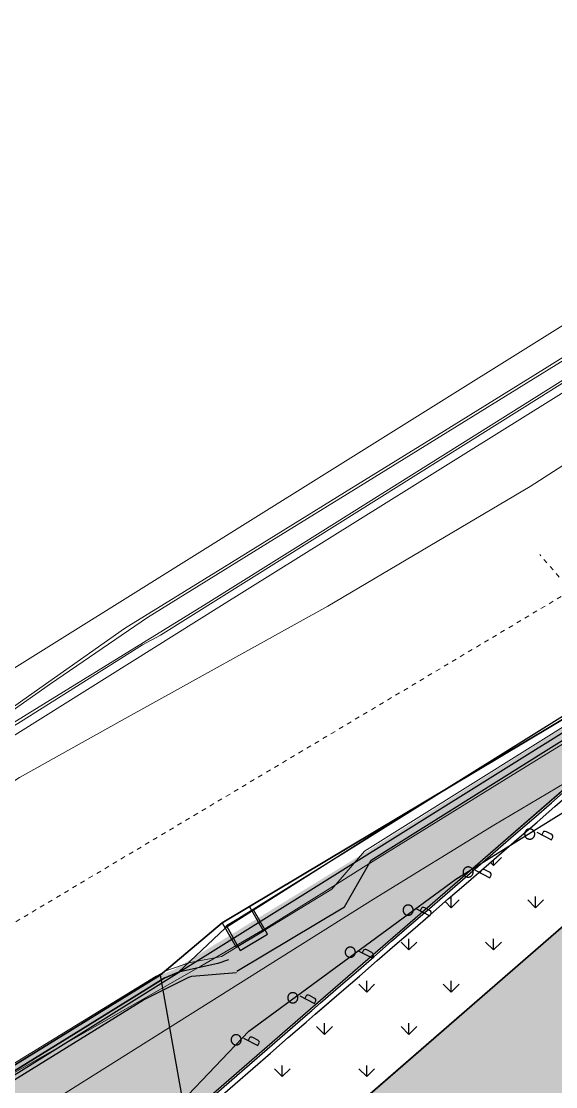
# Model space of a CAD drawing. Header units: metres. Extents: x 507649 to 508899, y 6966965 to 6967377.
# Drawn here: x 507733.64 to 507745.01, y 6967239 to 6967261.66 of the extents above; entities that cross this region are included whole.
import ezdxf

# ---------------------------------------------------------------- set-up
doc = ezdxf.new("R2010")
doc.units = ezdxf.units.M
doc.header["$PDMODE"] = 1
doc.linetypes.add('AEC_Double Dash', pattern=[0.039, 0.015, -0.004, 0.006, -0.004, 0.006, -0.004])
doc.linetypes.add('Grid Line', pattern=[2.1, 1.2, -0.3, 0.3, -0.3])
doc.layers.add('_PROP-BDY', color=6, linetype='Continuous', plot=False)
for name, color, linetype, lineweight in [('A-FLOR', 252, 'Continuous', 5), ('A-GENM', 252, 'Continuous', 5), ('A-WALL', 252, 'Continuous', 5), ('C-PROP-LINE', 252, 'AEC_Double Dash', 5), ('C_UG_LINES', 252, 'EXISTING_COMMUNICATIONS', 0), ('D_UG_PIPES', 252, 'EXIST_SWD', 0), ('E_UG_LINES', 252, 'EXISTING_ELECTRICITY_UG', 0), ('S_RM_UG_PIPES', 252, 'EXIST_RISINGMAIN', 0), ('W_AG_PIPES_N', 252, 'EXISTING_WATER', 0)]:
    doc.layers.add(name, color=color, linetype=linetype, lineweight=lineweight)
for name, color, linetype in [('C_TEXT_2.5', 7, 'Continuous'), ('HATCH_LANDSCAPE', 1, 'Continuous'), ('HATCH_PAVEMENT_CARPARK', 254, 'Continuous'), ('KRB_LIP', 6, 'Continuous'), ('mga2020bdy', 252, 'Continuous'), ('mga2020DR_GRATE', 252, 'Continuous'), ('mga2020ROAD_FURNITURE', 252, 'Continuous'), ('mga2020ROAD_KERB_BACK', 252, 'Continuous'), ('mga2020ROAD_KERB_LIP', 252, 'Continuous'), ('mga2020TOPO_GEN', 252, 'Continuous'), ('PAV_CREST SAG', 2, 'Continuous'), ('ROAD_FURNITURE', 252, 'Continuous'), ('STRINGS SWD', 81, 'Continuous'), ('TIN BORDER', 5, 'Continuous')]:
    doc.layers.add(name, color=color, linetype=linetype)
doc.layers.add('HATCH_PAVEMENT_FOOTPATH', color=7, linetype='Continuous', true_color=0xffe8a3)
doc.layers.add('S-GRID', color=47, linetype='Continuous', lineweight=5, plot=False)
doc.styles.get("Standard").update_dxf_attribs({"font": 'ARIALN.TTF'})
doc.linetypes.add('EXIST_RISINGMAIN', pattern='A,5,-2.5,5,-2,["RM",Standard,S=2.5,R=0,X=0,Y=-1.25],-5,5,-2.5,5,-2.5', length=34.5)
doc.linetypes.add('EXIST_SWD', pattern='A,5,-2.5,5,-2,["SWD",Standard,S=2.5,R=0,X=0,Y=-1.25],-8,5,-2.5,5,-2.5', length=37.5)
doc.linetypes.add('EXISTING_COMMUNICATIONS', pattern='A,2,-2,2,-2,2,-2,["COMS",Standard,S=2.5,R=0,X=0,Y=-1.25],-9.75,2,-2,2,-2', length=29.75)
doc.linetypes.add('EXISTING_ELECTRICITY_UG', pattern='A,2,-2,2,-2,2,-2,["E-UG",Standard,S=2.5,R=0,X=0,Y=-1.25],-9.15,2,-2,2,-2', length=29.15)
doc.linetypes.add('EXISTING_WATER', pattern='A,2,-2,2,-2,2,-2,["W",Standard,S=2.5,R=0,X=0,Y=-1.25],-4.4,2,-2,2,-2', length=24.4)

# ---------------------------------------------------------------- blocks, each defined once
blk = doc.blocks.new('XD_HATCH')
at = {"layer": 'HATCH_LANDSCAPE', "ltscale": 0.5}
h = blk.add_hatch(dxfattribs=at)
h.set_pattern_fill('GRASS', color=256, scale=0.05)
h.paths.add_polyline_path([(507765.688, 6967256.998), (507766.711, 6967255.442), (507751.616, 6967242.322), (507748.796, 6967245.567), (507737.825, 6967236.032), (507740.646, 6967232.787), (507736.521, 6967229.201), (507736.258, 6967228.895), (507736.078, 6967229.147), (507735.816, 6967229.56), (507735.584, 6967229.99), (507735.383, 6967230.436), (507735.215, 6967230.896), (507735.195, 6967230.96), (507735.117, 6967231.224), (507735.08, 6967231.366), (507734.979, 6967231.844), (507734.912, 6967232.329), (507734.88, 6967232.817), (507734.88, 6967233.246), (507734.883, 6967233.306), (507734.92, 6967233.794), (507734.99, 6967234.279), (507735.093, 6967234.757), (507735.174, 6967235.049), (507735.231, 6967235.227), (507735.402, 6967235.685), (507735.548, 6967236.012), (507735.605, 6967236.13), (507735.658, 6967236.233), (507735.839, 6967236.56), (507736.102, 6967236.972), (507736.351, 6967237.309), (507736.395, 6967237.363), (507736.716, 6967237.733), (507737.036, 6967238.053), (507737.062, 6967238.078), (507737.236, 6967238.233), (507737.812, 6967238.733), (507738.189, 6967239.061), (507738.566, 6967239.389), (507738.944, 6967239.717), (507739.321, 6967240.045), (507739.699, 6967240.373), (507739.892, 6967240.541), (507740.454, 6967241.028), (507740.832, 6967241.355), (507741.209, 6967241.683), (507741.587, 6967242.01), (507741.965, 6967242.338), (507742.343, 6967242.665), (507742.721, 6967242.993), (507743.099, 6967243.32), (507743.476, 6967243.648), (507743.854, 6967243.975), (507744.232, 6967244.303), (507744.61, 6967244.63), (507744.988, 6967244.958), (507745.365, 6967245.285), (507745.743, 6967245.613), (507746.121, 6967245.94), (507746.499, 6967246.268), (507746.877, 6967246.595), (507747.255, 6967246.923), (507747.632, 6967247.25), (507748.01, 6967247.578), (507748.388, 6967247.905), (507748.766, 6967248.233), (507749.144, 6967248.56), (507749.522, 6967248.888), (507749.899, 6967249.215), (507750.277, 6967249.543), (507750.655, 6967249.87), (507750.84, 6967250.033), (507750.925, 6967249.897), (507751.879, 6967248.371), (507765.448, 6967256.848)])
at = {"layer": 'HATCH_PAVEMENT_CARPARK'}
h = blk.add_hatch(color=256, dxfattribs=at)
h.dxf.hatch_style = 1
edge = h.paths.add_edge_path()
edge.add_arc((507820.003, 6967266.085), 90.985, 212.49045, 214.43315, ccw=False)
edge.add_line((507743.26, 6967217.211), (507739.398, 6967223.586))
edge.add_line((507739.398, 6967223.586), (507735.794, 6967229.354))
edge.add_arc((507741.735, 6967233.063), 7.004, 130.4092, 211.9744, ccw=False)
edge.add_line((507737.195, 6967238.395), (507750.654, 6967250.094))
edge.add_line((507750.654, 6967250.094), (507741.05, 6967244.042))
edge.add_line((507741.05, 6967244.042), (507736.887, 6967241.488))
edge.add_line((507736.887, 6967241.488), (507736.596, 6967241.375))
edge.add_line((507736.596, 6967241.375), (507734.55, 6967240.12))
edge.add_line((507734.55, 6967240.12), (507731.321, 6967238.12))
edge.add_line((507731.321, 6967238.12), (507725.641, 6967234.654))
edge.add_line((507725.641, 6967234.654), (507731.043, 6967225.636))
edge.add_line((507731.043, 6967225.636), (507734.314, 6967220.406))
edge.add_line((507734.314, 6967220.406), (507740.71, 6967210.555))
edge.add_arc((507792.018, 6967243.469), 60.957, 212.67978, 223.00419)
edge.add_line((507747.44, 6967201.893), (507760.817, 6967187.542))
edge.add_line((507760.817, 6967187.542), (507809.449, 6967136.334))
edge.add_line((507809.449, 6967136.334), (507818.102, 6967127.228))
edge.add_line((507818.102, 6967127.228), (507823.852, 6967121.378))
edge.add_line((507823.852, 6967121.378), (507824.492, 6967120.745))
edge.add_arc((508006.447, 6967303.151), 257.643, 225.07103, 227.49079)
edge.add_line((507832.355, 6967113.225), (507846.232, 6967101.068))
edge.add_line((507846.232, 6967101.068), (507853.401, 6967095.287))
edge.add_line((507853.401, 6967095.287), (507861.259, 6967089.103))
edge.add_line((507861.259, 6967089.103), (507875.892, 6967078.04))
edge.add_line((507875.892, 6967078.04), (507894.996, 6967066.105))
edge.add_line((507894.996, 6967066.105), (507898.306, 6967064.422))
edge.add_arc((507903.258, 6967076.442), 13, 247.607, 320.5781)
edge.add_line((507913.301, 6967068.186), (507923.209, 6967080.381))
edge.add_line((507923.209, 6967080.381), (507928.884, 6967087.367))
edge.add_line((507928.884, 6967087.367), (507934.503, 6967094.285))
edge.add_arc((507925.6, 6967101.304), 11.338, 321.7466, 356.9562)
edge.add_arc((507925.051, 6967101.301), 11.886, 357.1121, 390.6511)
edge.add_line((507935.276, 6967107.361), (507928.355, 6967118.419))
edge.add_arc((507932.593, 6967121.072), 5, 172.2504, 212.042, ccw=False)
edge.add_line((507927.638, 6967121.746), (507927.905, 6967123.707))
edge.add_line((507927.905, 6967123.707), (507927.905, 6967123.707))
edge.add_line((507927.905, 6967123.707), (507928.222, 6967126.036))
edge.add_line((507928.222, 6967126.036), (507922.15, 6967126.731))
edge.add_line((507922.15, 6967126.731), (507921.982, 6967124.77))
edge.add_line((507921.982, 6967124.77), (507922.008, 6967120.889))
edge.add_arc((507933.653, 6967120.754), 11.645, 179.3346, 190.5058)
edge.add_arc((507935.181, 6967121.115), 13.214, 190.8395, 200.6804)
edge.add_arc((507934.907, 6967121.234), 13.001, 201.5983, 211.6011)
edge.add_line((507923.833, 6967114.422), (507928.422, 6967107.084))
edge.add_arc((507919.474, 6967101.5), 10.548, 18.5241, 31.9651, ccw=False)
edge.add_line((507929.475, 6967104.851), (507929.787, 6967103.654))
edge.add_line((507929.787, 6967103.654), (507929.949, 6967102.428))
edge.add_arc((507919.973, 6967101.735), 10, -10.2075, 3.9733, ccw=False)
edge.add_arc((507921.309, 6967101.319), 8.612, 334.462, 350.9422, ccw=False)
edge.add_line((507929.08, 6967097.606), (507928.501, 6967096.513))
edge.add_line((507928.501, 6967096.513), (507927.791, 6967095.501))
edge.add_line((507927.791, 6967095.501), (507924.256, 6967091.166))
edge.add_line((507924.256, 6967091.166), (507918.568, 6967084.191))
edge.add_line((507918.568, 6967084.191), (507911.58, 6967075.614))
edge.add_line((507911.58, 6967075.614), (507910.645, 6967074.541))
edge.add_line((507910.645, 6967074.541), (507910.131, 6967074.048))
edge.add_line((507910.131, 6967074.048), (507909.863, 6967073.813))
edge.add_line((507909.863, 6967073.813), (507909.587, 6967073.587))
edge.add_line((507909.587, 6967073.587), (507909.304, 6967073.367))
edge.add_line((507909.304, 6967073.367), (507909.013, 6967073.157))
edge.add_line((507909.013, 6967073.157), (507908.416, 6967072.764))
edge.add_line((507908.416, 6967072.764), (507907.795, 6967072.408))
edge.add_line((507907.795, 6967072.408), (507907.154, 6967072.091))
edge.add_line((507907.154, 6967072.091), (507906.825, 6967071.948))
edge.add_line((507906.825, 6967071.948), (507906.493, 6967071.814))
edge.add_line((507906.493, 6967071.814), (507905.816, 6967071.577))
edge.add_line((507905.816, 6967071.577), (507905.127, 6967071.382))
edge.add_line((507905.127, 6967071.382), (507904.429, 6967071.208))
edge.add_line((507904.429, 6967071.208), (507903.012, 6967071.034))
edge.add_line((507903.012, 6967071.034), (507901.581, 6967071.056))
edge.add_line((507901.581, 6967071.056), (507900.489, 6967071.127))
edge.add_line((507900.489, 6967071.127), (507899.41, 6967071.292))
edge.add_line((507899.41, 6967071.292), (507898.989, 6967071.383))
edge.add_line((507898.989, 6967071.383), (507898.134, 6967071.614))
edge.add_line((507898.134, 6967071.614), (507897.297, 6967071.904))
edge.add_line((507897.297, 6967071.904), (507895.368, 6967072.947))
edge.add_line((507895.368, 6967072.947), (507879.298, 6967082.987))
edge.add_line((507879.298, 6967082.987), (507866.995, 6967092.289))
edge.add_line((507866.995, 6967092.289), (507856.54, 6967100.453))
edge.add_line((507856.54, 6967100.453), (507836.168, 6967117.777))
edge.add_line((507836.168, 6967117.777), (507828.863, 6967124.875))
edge.add_line((507828.863, 6967124.875), (507821.037, 6967132.845))
edge.add_line((507821.037, 6967132.845), (507813.741, 6967140.457))
edge.add_line((507813.741, 6967140.457), (507815.658, 6967142.761))
edge.add_line((507815.658, 6967142.761), (507797.065, 6967160.683))
edge.add_line((507797.065, 6967160.683), (507795.715, 6967159.508))
edge.add_line((507795.715, 6967159.508), (507754.472, 6967202.936))
edge.add_line((507754.472, 6967202.936), (507751.459, 6967206.268))
edge.add_arc((507819.868, 6967266.093), 90.877, 214.4857, 221.17028, ccw=False)
at = {"layer": 'HATCH_PAVEMENT_FOOTPATH'}
h = blk.add_hatch(color=256, dxfattribs=at)
h.dxf.hatch_style = 1
h.paths.add_polyline_path([(507740.646, 6967232.787), (507737.825, 6967236.032), (507748.796, 6967245.567), (507751.616, 6967242.322)])
at = {"elevation": 4.784}
for points in [[(507748.796, 6967245.567), (507737.825, 6967236.032)], [(507737.812, 6967238.733), (507738.189, 6967239.061), (507738.566, 6967239.389), (507738.944, 6967239.717), (507739.321, 6967240.045), (507739.699, 6967240.373), (507739.892, 6967240.541), (507740.454, 6967241.028), (507740.832, 6967241.355), (507741.209, 6967241.683), (507741.587, 6967242.01), (507741.965, 6967242.338), (507742.343, 6967242.665), (507742.721, 6967242.993), (507743.099, 6967243.32), (507743.476, 6967243.648), (507743.854, 6967243.975), (507744.232, 6967244.303), (507744.61, 6967244.63), (507744.988, 6967244.958), (507745.365, 6967245.285)]]:
    blk.add_lwpolyline(points, dxfattribs=at)
blk = doc.blocks.new('BAC R BOL SMALL')
for p, q in [((-4.3679, 0.1747), (-4.3729, -0.0484)), ((-4.3519, 0.3993), (-4.3679, 0.1747)), ((-4.3247, 0.625), (-4.3519, 0.3993)), ((-4.2862, 0.8515), (-4.3247, 0.625)), ((-4.2362, 1.0785), (-4.2862, 0.8515)), ((-4.1746, 1.3056), (-4.2362, 1.0785)), ((-4.1012, 1.5325), (-4.1746, 1.3056)), ((-4.0159, 1.7589), (-4.1012, 1.5325)), ((-3.9185, 1.9844), (-4.0159, 1.7589)), ((-3.8088, 2.2087), (-3.9185, 1.9844)), ((-3.6931, 2.3988), (-3.8088, 2.2087)), ((-3.569, 2.5811), (-3.6931, 2.3988)), ((-3.4369, 2.7554), (-3.569, 2.5811)), ((-3.2973, 2.9215), (-3.4369, 2.7554)), ((-3.1504, 3.0794), (-3.2973, 2.9215)), ((-2.9967, 3.229), (-3.1504, 3.0794)), ((-2.8365, 3.3701), (-2.9967, 3.229)), ((-2.6702, 3.5026), (-2.8365, 3.3701)), ((-2.4982, 3.6265), (-2.6702, 3.5026)), ((-2.3209, 3.7415), (-2.4982, 3.6265)), ((-2.1385, 3.8476), (-2.3209, 3.7415)), ((-1.9516, 3.9447), (-2.1385, 3.8476)), ((-1.7605, 4.0325), (-1.9516, 3.9447)), ((-1.5655, 4.1112), (-1.7605, 4.0325)), ((-1.367, 4.1804), (-1.5655, 4.1112)), ((-1.1654, 4.2401), (-1.367, 4.1804)), ((-0.9611, 4.2902), (-1.1654, 4.2401)), ((-0.7544, 4.3306), (-0.9611, 4.2902)), ((-0.5458, 4.3611), (-0.7544, 4.3306)), ((-0.3356, 4.3816), (-0.5458, 4.3611)), ((-0.1241, 4.392), (-0.3356, 4.3816)), ((0.0882, 4.3922), (-0.1241, 4.392)), ((0.301, 4.3821), (0.0882, 4.3922)), ((0.5139, 4.3616), (0.301, 4.3821)), ((0.7265, 4.3305), (0.5139, 4.3616)), ((0.9385, 4.2888), (0.7265, 4.3305)), ((1.1495, 4.2362), (0.9385, 4.2888)), ((1.359, 4.1728), (1.1495, 4.2362)), ((1.5668, 4.0983), (1.359, 4.1728)), ((1.7725, 4.0127), (1.5668, 4.0983)), ((1.9756, 3.9158), (1.7725, 4.0127)), ((2.364, 3.6868), (2.1736, 3.8056)), ((2.5466, 3.5598), (2.364, 3.6868)), ((2.7214, 3.4249), (2.5466, 3.5598)), ((2.8881, 3.2825), (2.7214, 3.4249)), ((3.0465, 3.1328), (2.8881, 3.2825)), ((3.1966, 2.9762), (3.0465, 3.1328)), ((3.3382, 2.813), (3.1966, 2.9762)), ((3.4711, 2.6437), (3.3382, 2.813)), ((3.5951, 2.4684), (3.4711, 2.6437)), ((3.7101, 2.2875), (3.5951, 2.4684)), ((3.816, 2.1015), (3.7101, 2.2875)), ((3.9126, 1.9105), (3.816, 2.1015)), ((3.9998, 1.7149), (3.9126, 1.9105)), ((4.0773, 1.5151), (3.9998, 1.7149)), ((4.145, 1.3114), (4.0773, 1.5151)), ((4.2028, 1.1041), (4.145, 1.3114)), ((4.2506, 0.8936), (4.2028, 1.1041)), ((4.2881, 0.6801), (4.2506, 0.8936)), ((4.3152, 0.4641), (4.2881, 0.6801)), ((4.3318, 0.2458), (4.3152, 0.4641)), ((4.3376, 0.0256), (4.3318, 0.2458)), ((4.3327, -0.1962), (4.3376, 0.0256)), ((6.1384, 1.5522), (18.6973, -4.9036)), ((11.43, 1.6933), (10.2659, -0.5997)), ((11.9592, 2.1519), (11.43, 1.6933)), ((12.7353, 2.293), (11.9592, 2.1519)), ((13.3703, 2.2225), (12.7353, 2.293)), ((14.3228, 1.905), (13.3703, 2.2225)), ((18.4856, -0.2117), (14.3228, 1.905)), ((-4.3729, -0.0484), (-4.367, -0.2697)), ((-4.367, -0.2697), (-4.3504, -0.4889)), ((-4.3504, -0.4889), (-4.3233, -0.7057)), ((-4.3233, -0.7057), (-4.2858, -0.9197)), ((-4.2858, -0.9197), (-4.2381, -1.1305)), ((-4.2381, -1.1305), (-4.1802, -1.3379)), ((-4.1802, -1.3379), (-4.1125, -1.5415)), ((-4.1125, -1.5415), (-4.035, -1.741)), ((-4.035, -1.741), (-3.9478, -1.936)), ((-3.9478, -1.936), (-3.8512, -2.1263)), ((-3.8512, -2.1263), (-3.7453, -2.3115)), ((-3.7453, -2.3115), (-3.6303, -2.4912)), ((-3.6303, -2.4912), (-3.5063, -2.6651)), ((-3.5063, -2.6651), (-3.3734, -2.8329)), ((-3.3734, -2.8329), (-3.2318, -2.9943)), ((-3.2318, -2.9943), (-3.0817, -3.1489)), ((-3.0817, -3.1489), (-2.9233, -3.2965)), ((-2.9233, -3.2965), (-2.7566, -3.4365)), ((-2.7566, -3.4365), (-2.5818, -3.5688)), ((-2.5818, -3.5688), (-2.3992, -3.6931)), ((-2.3992, -3.6931), (-2.2088, -3.8088)), ((-2.2088, -3.8088), (-1.9877, -3.9154)), ((-1.9877, -3.9154), (-1.7652, -4.0101)), ((-1.7652, -4.0101), (-1.5416, -4.0931)), ((-1.5416, -4.0931), (-1.3173, -4.1646)), ((-1.3173, -4.1646), (-1.0926, -4.2245)), ((-1.0926, -4.2245), (-0.8679, -4.2732)), ((-0.8679, -4.2732), (-0.6435, -4.3106)), ((-0.6435, -4.3106), (-0.4197, -4.337)), ((-0.4197, -4.337), (-0.1969, -4.3525)), ((-0.1969, -4.3525), (0.0246, -4.3573)), ((0.0246, -4.3573), (0.2444, -4.3514)), ((0.2444, -4.3514), (0.4623, -4.335)), ((0.4623, -4.335), (0.6778, -4.3082)), ((0.6778, -4.3082), (0.8906, -4.2712)), ((0.8906, -4.2712), (1.1005, -4.2241)), ((1.1005, -4.2241), (1.307, -4.1671)), ((1.307, -4.1671), (1.5099, -4.1002)), ((1.5099, -4.1002), (1.7087, -4.0236)), ((1.7087, -4.0236), (1.9031, -3.9375)), ((1.9031, -3.9375), (2.0929, -3.842)), ((2.0929, -3.842), (2.2776, -3.7372)), ((2.2776, -3.7372), (2.457, -3.6233)), ((2.457, -3.6233), (2.6306, -3.5003)), ((2.6306, -3.5003), (2.7982, -3.3685)), ((2.7982, -3.3685), (2.9594, -3.2279)), ((2.9594, -3.2279), (3.1139, -3.0788)), ((3.1139, -3.0788), (3.2613, -2.9211)), ((3.2613, -2.9211), (3.4013, -2.7552)), ((3.4013, -2.7552), (3.5336, -2.5811)), ((3.5336, -2.5811), (3.6578, -2.3989)), ((3.6578, -2.3989), (3.7736, -2.2088)), ((3.7736, -2.2088), (3.8833, -1.9876)), ((3.8833, -1.9876), (3.9807, -1.7651)), ((3.9807, -1.7651), (4.066, -1.5415)), ((4.066, -1.5415), (4.1394, -1.3172)), ((4.1394, -1.3172), (4.201, -1.0925)), ((4.201, -1.0925), (4.251, -0.8677)), ((4.251, -0.8677), (4.2895, -0.6432)), ((4.2895, -0.6432), (4.3167, -0.4192)), ((4.3167, -0.4192), (4.3327, -0.1962)), ((19.1911, -0.7409), (18.4856, -0.2117)), ((18.6973, -4.9036), (19.8614, -2.6106)), ((19.7909, -1.4111), (19.1911, -0.7409)), ((19.8967, -2.0109), (19.7909, -1.4111)), ((19.8614, -2.6106), (19.8967, -2.0109))]:
    blk.add_line(p, q)
blk = doc.blocks.new('XE_SURVEY')
at = {"layer": 'C_UG_LINES', "flags": 128}
for points in [[(507771.923, 6967278.352), (507771.119, 6967277.857), (507770.694, 6967277.594), (507768.992, 6967276.544), (507768.542, 6967276.278), (507767.603, 6967274.538), (507766.41, 6967272.341), (507765.218, 6967270.144), (507762.594, 6967265.31), (507762.343, 6967264.894), (507756.308, 6967261.347), (507754.152, 6967260.08), (507749.492, 6967257.159), (507745.257, 6967254.501), (507741.006, 6967251.87), (507738.878, 6967250.557), (507736.325, 6967248.982), (507734.263, 6967247.569), (507732.942, 6967246.638), (507732.132, 6967246.285), (507731.43, 6967245.851), (507728.498, 6967243.848), (507727.915, 6967243.099)], [(507732.06, 6967246.329), (507732.96, 6967246.719), (507733.793, 6967247.306), (507735.838, 6967248.744), (507737.964, 6967250.06), (507740.516, 6967251.637), (507742.642, 6967252.951), (507744.768, 6967254.267), (507749.01, 6967256.914), (507753.676, 6967259.826), (507754.101, 6967260.09), (507755.824, 6967261.105), (507757.977, 6967262.375), (507760.131, 6967263.644), (507762.285, 6967264.913), (507762.546, 6967265.307), (507764.922, 6967269.706), (507766.109, 6967271.906), (507767.297, 6967274.106), (507767.534, 6967274.546), (507768.453, 6967276.267), (507770.629, 6967277.595), (507771.885, 6967278.359)]]:
    blk.add_lwpolyline(points, dxfattribs=at)
at = {"layer": 'D_UG_PIPES', "flags": 128}
blk.add_lwpolyline([(507716.945, 6967228.716), (507720.995, 6967231.995), (507721.818, 6967232.661), (507728.342, 6967236.36), (507737.461, 6967241.566), (507738.86, 6967242.377), (507740.13, 6967243.174), (507740.978, 6967243.706), (507743.951, 6967245.551), (507752.042, 6967250.531), (507755.874, 6967252.889), (507757.149, 6967253.679), (507759.168, 6967254.942), (507759.638, 6967255.603), (507762.337, 6967262.6), (507763.94, 6967266.805), (507765.535, 6967271.013), (507768.136, 6967277.898)], dxfattribs=at)
at = {"layer": 'E_UG_LINES', "flags": 128}
for points in [[(507728.088, 6967242.604), (507728.905, 6967243.658), (507729.381, 6967244.125), (507729.802, 6967244.393), (507733.628, 6967246.762), (507736.217, 6967248.395), (507736.604, 6967248.605), (507740.419, 6967250.99), (507744.653, 6967253.649), (507748.884, 6967256.314), (507751.421, 6967257.915), (507755.661, 6967260.565), (507759.914, 6967263.194), (507762.531, 6967264.858), (507764.015, 6967267.557), (507766.424, 6967271.939), (507768.643, 6967275.975), (507768.84, 6967276.211), (507770.305, 6967277.058), (507771.022, 6967277.472), (507772.45, 6967278.342), (507774.586, 6967279.641), (507775.014, 6967279.899), (507776.727, 6967280.932)], [(507731.56, 6967245.563), (507733.262, 6967246.612), (507733.688, 6967246.875), (507735.391, 6967247.924), (507735.817, 6967248.186), (507737.519, 6967249.235), (507739.638, 6967250.562), (507744.297, 6967253.486), (507748.53, 6967256.146), (507752.762, 6967258.808), (507755.733, 6967260.66), (507759.982, 6967263.294), (507762.471, 6967264.901), (507763.982, 6967267.645), (507766.876, 6967272.901), (507768.494, 6967275.84), (507768.823, 6967276.234), (507769.33, 6967276.542), (507769.363, 6967276.562), (507771.927, 6967278.12), (507772.428, 6967278.425), (507774.157, 6967279.43), (507774.59, 6967279.681), (507775.627, 6967280.284), (507775.928, 6967280.458)]]:
    blk.add_lwpolyline(points, dxfattribs=at)
at = {"layer": 'mga2020bdy'}
blk.add_polyline3d([(507733.025, 6967239.048, 4.469), (507736.099, 6967240.948, 4.453), (507736.683, 6967241.307, 4.439), (507736.984, 6967241.434, 4.433), (507737.975, 6967242.376, 4.424), (507738.004, 6967242.42, 4.422), (507740.823, 6967244.174, 4.457), (507752.055, 6967251.199, 4.526), (507759.125, 6967255.643, 4.481), (507762.514, 6967257.759, 4.509), (507764.07, 6967258.697, 4.52), (507768.065, 6967260.922, 4.549), (507768.442, 6967261.119, 4.552), (507772.933, 6967263.302, 4.591), (507777.867, 6967265.538, 4.636), (507783.882, 6967268.22, 4.692)], dxfattribs=at)
at = {"layer": 'mga2020DR_GRATE'}
blk.add_polyline3d([(507738.004, 6967242.42, 4.422), (507738.297, 6967241.901, 4.33), (507738.879, 6967242.244, 4.325), (507738.582, 6967242.761, 4.414), (507738.004, 6967242.42, 4.422)], dxfattribs=at)
at = {"layer": 'mga2020ROAD_FURNITURE'}
for p in [(507744.497, 6967244.375, 4.588), (507744.497, 6967244.375, 4.588), (507743.189, 6967243.567, 4.598), (507743.189, 6967243.567, 4.598), (507741.914, 6967242.757, 4.577), (507741.914, 6967242.757, 4.577), (507740.684, 6967241.864, 4.568), (507740.684, 6967241.864, 4.568), (507739.461, 6967240.894, 4.54), (507739.461, 6967240.894, 4.54), (507738.259, 6967240, 4.531), (507738.259, 6967240, 4.531)]:
    blk.add_point(p, dxfattribs=at)
at = {"layer": 'mga2020ROAD_KERB_BACK'}
for points in [[(507738.223, 6967241.459, 4.533), (507740.515, 6967242.826, 4.522), (507741.08, 6967243.821, 4.564), (507746.512, 6967247.222, 4.614), (507752.296, 6967250.839, 4.645), (507757.897, 6967254.353, 4.628), (507759.174, 6967254.499, 4.586), (507761.385, 6967256.001, 4.626), (507762.507, 6967257.253, 4.631), (507763.096, 6967257.616, 4.635), (507767.431, 6967260.102, 4.666), (507768.249, 6967260.537, 4.672), (507771.894, 6967262.35, 4.704), (507773.157, 6967262.932, 4.715), (507778.059, 6967265.162, 4.76), (507784.045, 6967267.826, 4.809)], [(507719.388, 6967229.717, 4.479), (507720.162, 6967230.293, 4.47), (507721.307, 6967231.024, 4.452), (507722.293, 6967232.153, 4.484), (507722.423, 6967232.266, 4.487), (507723.481, 6967232.982, 4.511), (507727.749, 6967235.612, 4.602), (507733.11, 6967238.914, 4.619), (507736.242, 6967240.852, 4.607), (507737.203, 6967241.334, 4.567), (507737.268, 6967241.351, 4.565), (507738.216, 6967241.429, 4.536)]]:
    blk.add_polyline3d(points, dxfattribs=at)
at = {"layer": 'mga2020ROAD_KERB_LIP'}
for points in [[(507783.882, 6967268.22, 4.692), (507777.867, 6967265.538, 4.636), (507772.933, 6967263.302, 4.591), (507768.442, 6967261.119, 4.552), (507768.065, 6967260.922, 4.549), (507764.07, 6967258.697, 4.52), (507762.514, 6967257.759, 4.509), (507759.125, 6967255.643, 4.481), (507757.465, 6967254.567, 4.496), (507752.055, 6967251.199, 4.526), (507746.24, 6967247.552, 4.502), (507740.823, 6967244.174, 4.457), (507737.975, 6967242.376, 4.424)], [(507738.049, 6967241.7, 4.343), (507737.821, 6967241.624, 4.362), (507736.984, 6967241.434, 4.433), (507736.683, 6967241.307, 4.439), (507736.099, 6967240.948, 4.453), (507733.025, 6967239.048, 4.469), (507729.394, 6967236.807, 4.457), (507727.663, 6967235.739, 4.451), (507725.12, 6967234.215, 4.399), (507723.376, 6967233.101, 4.362), (507722.591, 6967232.607, 4.347), (507722.359, 6967232.424, 4.343), (507721.279, 6967231.211, 4.304), (507720.049, 6967230.404, 4.321), (507719.413, 6967229.941, 4.329)]]:
    blk.add_polyline3d(points, dxfattribs=at)
at = {"layer": 'mga2020TOPO_GEN'}
blk.add_polyline3d([(507721.406, 6967230.947, 4.385), (507722.85, 6967231.821, 4.46), (507725.943, 6967226.582, 4.535), (507728.764, 6967229.308, 4.379), (507732.401, 6967233.9, 4.448), (507736.333, 6967237.928, 4.519), (507738.479, 6967240.183, 4.523), (507742.88, 6967243.415, 4.551), (507748.154, 6967246.697, 4.578), (507754.632, 6967250.676, 4.595), (507759.792, 6967253.86, 4.572), (507763.226, 6967256.057, 4.617), (507767.284, 6967258.544, 4.683), (507767.311, 6967260.039, 4.659)], dxfattribs=at)
at = {"layer": 'S_RM_UG_PIPES'}
blk.add_lwpolyline([(507782.134, 6967282.697), (507782.619, 6967280.757), (507784.211, 6967274.404), (507783.039, 6967266.904), (507782.203, 6967265.96), (507774.912, 6967262.433), (507770.442, 6967260.194), (507766.016, 6967257.868), (507761.895, 6967255.703), (507756.943, 6967252.598), (507752.253, 6967249.657), (507747.988, 6967247.118), (507745.41, 6967245.584), (507743.691, 6967244.561), (507741.135, 6967242.99), (507734.787, 6967238.996), (507730.555, 6967236.333), (507726.045, 6967234.185), (507725.096, 6967233.748), (507720.809, 6967233.41), (507720.216, 6967230.822)], dxfattribs=at)
at = {"layer": 'W_AG_PIPES_N', "flags": 128}
blk.add_lwpolyline([(507702.417, 6967273.363), (507705.06, 6967269.119), (507709.023, 6967262.752), (507711.693, 6967258.524), (507714.635, 6967253.877), (507717.294, 6967249.643), (507719.906, 6967245.38), (507722.592, 6967240.996), (507725.285, 6967240.035), (507726.914, 6967241.194), (507727.333, 6967241.468), (507729.424, 6967242.837), (507731.098, 6967243.933), (507731.934, 6967244.48), (507733.607, 6967245.576), (507735.79, 6967246.793), (507740.16, 6967249.222), (507744.466, 6967251.763), (507746.988, 6967253.387), (507753.276, 6967257.474), (507757.462, 6967260.209), (507758.296, 6967260.761), (507758.803, 6967261.065), (507760.119, 6967261.565), (507760.321, 6967262.018), (507763.059, 6967268.461), (507765.014, 6967273.062), (507765.032, 6967273.968), (507763.14, 6967277.603), (507762.927, 6967277.944), (507761.602, 6967280.064), (507756.031, 6967288.965), (507751.747, 6967295.721), (507749.336, 6967299.521), (507747.747, 6967302.065)], dxfattribs=at)
at = {"layer": 'ROAD_FURNITURE', "xscale": 0.0247222863170386, "yscale": 0.0247222863170386, "zscale": 0.0247222863170386}
for p in [(507744.454, 6967244.374, 4.588), (507743.145, 6967243.566, 4.598), (507741.869, 6967242.756, 4.577), (507740.639, 6967241.862, 4.568), (507739.416, 6967240.892, 4.54), (507738.213, 6967239.998, 4.531)]:
    blk.add_blockref('BAC R BOL SMALL', p, dxfattribs=at)
blk = doc.blocks.new('25027_BNP_Skygate Play-Sheet - 000101 - SITE PLAN')
at = {"layer": '_PROP-BDY'}
blk.add_line((-2226983.37, 4009381.75), (-2226983.37, 4059443.92), dxfattribs=at)
at = {"layer": 'A-FLOR'}
for p, q in [((-2226791.81, 4046176.51), (-2226755.79, 4050371.75)), ((-2220851.15, 4050128.85), (-2220842.88, 4040886.09)), ((-2226868.77, 4029525.68), (-2229674.39, 4047239)), ((-2226791.81, 4046176.51), (-2226810.54, 4045924.02)), ((-2226921.88, 4045440.48), (-2226810.54, 4045924.02)), ((-2227175.2, 4044776.57), (-2226921.88, 4045440.48)), ((-2227204.22, 4042033.84), (-2227175.2, 4044776.57)), ((-2226884.72, 4041009.57), (-2227204.22, 4042033.84)), ((-2226884.72, 4041009.57), (-2226868.77, 4029525.68)), ((-2220842.88, 4040886.09), (-2220847.83, 4031020.58))]:
    blk.add_line(p, q, dxfattribs=at)
at = {"layer": 'A-GENM'}
blk.add_line((-2219636.66, 4056708.25), (-2219636.66, 4013143.92), dxfattribs=at)
at = {"layer": 'A-WALL'}
blk.add_line((-2229727.28, 4033526.5), (-2232001.14, 4047882.54), dxfattribs=at)
at = {"layer": 'C-PROP-LINE'}
blk.add_line((-2223988.2, 4059890.85), (-2225150.52, 4003276.32), dxfattribs=at)
at = {"layer": 'S-GRID', "linetype": 'Grid Line'}
blk.add_line((-2322905.71, 4018767.94), (-2223511.39, 4034511.04), dxfattribs=at)
blk = doc.blocks.new('XE_ARCH')
at = {"xscale": 0.001, "yscale": 0.001, "zscale": 0.001, "rotation": 121.996}
blk.add_blockref('25027_BNP_Skygate Play-Sheet - 000101 - SITE PLAN', (509988.126, 6971273.77), dxfattribs=at)
blk = doc.blocks.new('A$Cbbbd136e')
at = {"layer": 'TIN BORDER'}
blk.add_lwpolyline([(507817.169, 6967271.188), (507813.845, 6967273.615), (507808.929, 6967275.477), (507808.2, 6967275.725), (507804.952, 6967276.46), (507804.528, 6967276.514), (507801.628, 6967276.638), (507799.572, 6967276.466), (507796.889, 6967275.721), (507794.181, 6967274.174), (507792.789, 6967273.095), (507788.3, 6967270.106), (507772.933, 6967263.302), (507769.311, 6967261.531), (507767.93, 6967260.757), (507767.819, 6967260.688), (507764.628, 6967258.694), (507750.761, 6967250.16), (507738.496, 6967242.83), (507737.917, 6967242.489), (507736.596, 6967241.375), (507732.935, 6967239.116)], dxfattribs=at)
blk = doc.blocks.new('XD_DESIGN BASE_1')
at = {"layer": 'KRB_LIP'}
blk.add_polyline3d([(507743.26, 6967217.211, 5.008), (507739.306, 6967223.529, 5.015), (507739.306, 6967223.529, 5.015), (507736.13, 6967228.818, 4.992), (507736.13, 6967228.818, 4.992), (507735.257, 6967230.349, 4.904), (507734.795, 6967232.049, 4.815), (507734.771, 6967233.811, 4.727), (507734.771, 6967233.811, 4.727), (507735.031, 6967235.092, 4.675), (507735.525, 6967236.302, 4.622), (507735.525, 6967236.302, 4.622), (507736.234, 6967237.401, 4.57), (507737.138, 6967238.346, 4.518), (507737.138, 6967238.346, 4.518), (507739.794, 6967240.654, 4.5), (507750.761, 6967250.16, 4.601), (507764.628, 6967258.694, 4.626), (507767.819, 6967260.688, 4.602), (507767.93, 6967260.757, 4.601), (507769.311, 6967261.531, 4.589), (507772.933, 6967263.302, 4.62)], dxfattribs=at)
at = {"layer": 'PAV_CREST SAG'}
for points in [[(507732.935, 6967239.116, 4.469), (507736.596, 6967241.375, 4.44), (507737.917, 6967242.489, 4.422), (507738.496, 6967242.83, 4.414), (507750.761, 6967250.16, 4.601), (507764.628, 6967258.694, 4.626), (507767.819, 6967260.688, 4.602), (507767.93, 6967260.757, 4.601), (507769.311, 6967261.531, 4.589), (507772.933, 6967263.302, 4.62), (507788.3, 6967270.106, 4.759), (507792.789, 6967273.095, 4.895), (507794.181, 6967274.174, 4.911), (507796.889, 6967275.721, 4.832), (507799.572, 6967276.466, 4.968), (507801.628, 6967276.638, 4.972), (507804.528, 6967276.514, 4.979), (507804.952, 6967276.46, 4.977), (507808.2, 6967275.725, 4.957), (507808.929, 6967275.477, 4.953), (507813.845, 6967273.615, 4.855), (507817.169, 6967271.188, 4.862)], [(507737.739, 6967238.816, 4.664), (507738.117, 6967239.144, 4.661), (507738.494, 6967239.472, 4.659), (507738.872, 6967239.8, 4.656), (507739.249, 6967240.128, 4.654), (507739.626, 6967240.456, 4.651), (507739.82, 6967240.624, 4.65), (507740.004, 6967240.784, 4.652), (507740.382, 6967241.111, 4.655), (507740.76, 6967241.439, 4.659), (507741.137, 6967241.766, 4.662), (507741.515, 6967242.094, 4.666), (507741.893, 6967242.421, 4.669), (507742.271, 6967242.749, 4.673), (507742.649, 6967243.076, 4.676), (507743.026, 6967243.404, 4.679), (507743.404, 6967243.731, 4.683), (507743.782, 6967244.058, 4.686), (507744.16, 6967244.386, 4.69), (507744.538, 6967244.713, 4.693), (507744.916, 6967245.041, 4.697), (507745.293, 6967245.368, 4.7)], [(507737.739, 6967238.816, 4.664), (507738.117, 6967239.144, 4.661), (507738.494, 6967239.472, 4.659), (507738.872, 6967239.8, 4.656), (507739.249, 6967240.128, 4.654), (507739.626, 6967240.456, 4.651), (507739.82, 6967240.624, 4.65), (507740.004, 6967240.784, 4.652), (507740.382, 6967241.111, 4.655), (507740.76, 6967241.439, 4.659), (507741.137, 6967241.766, 4.662), (507741.515, 6967242.094, 4.666), (507741.893, 6967242.421, 4.669), (507742.271, 6967242.749, 4.673), (507742.649, 6967243.076, 4.676), (507743.026, 6967243.404, 4.679), (507743.404, 6967243.731, 4.683), (507743.782, 6967244.058, 4.686), (507744.16, 6967244.386, 4.69), (507744.538, 6967244.713, 4.693), (507744.916, 6967245.041, 4.697), (507745.293, 6967245.368, 4.7)], [(507737.739, 6967238.816, 4.664), (507738.117, 6967239.144, 4.661), (507738.494, 6967239.472, 4.659), (507738.872, 6967239.8, 4.656), (507739.249, 6967240.128, 4.654), (507739.626, 6967240.456, 4.651), (507739.82, 6967240.624, 4.65), (507740.004, 6967240.784, 4.652), (507740.382, 6967241.111, 4.655), (507740.76, 6967241.439, 4.659), (507741.137, 6967241.766, 4.662), (507741.515, 6967242.094, 4.666), (507741.893, 6967242.421, 4.669), (507742.271, 6967242.749, 4.673), (507742.649, 6967243.076, 4.676), (507743.026, 6967243.404, 4.679), (507743.404, 6967243.731, 4.683), (507743.782, 6967244.058, 4.686), (507744.16, 6967244.386, 4.69), (507744.538, 6967244.713, 4.693), (507744.916, 6967245.041, 4.697), (507745.293, 6967245.368, 4.7)], [(507737.812, 6967238.733, 4.664), (507738.189, 6967239.061, 4.661), (507738.566, 6967239.389, 4.659), (507738.944, 6967239.717, 4.656), (507739.321, 6967240.045, 4.654), (507739.698, 6967240.373, 4.651), (507739.892, 6967240.541, 4.65), (507740.076, 6967240.7, 4.652), (507740.454, 6967241.028, 4.655), (507740.832, 6967241.355, 4.659), (507741.209, 6967241.683, 4.662), (507741.587, 6967242.01, 4.666), (507741.965, 6967242.338, 4.669), (507742.343, 6967242.665, 4.673), (507742.721, 6967242.993, 4.676), (507743.099, 6967243.32, 4.679), (507743.476, 6967243.648, 4.683), (507743.854, 6967243.975, 4.686), (507744.232, 6967244.303, 4.69), (507744.61, 6967244.63, 4.693), (507744.988, 6967244.958, 4.697), (507745.365, 6967245.285, 4.7)], [(507737.812, 6967238.733, 4.664), (507738.189, 6967239.061, 4.661), (507738.566, 6967239.389, 4.659), (507738.944, 6967239.717, 4.656), (507739.321, 6967240.045, 4.654), (507739.698, 6967240.373, 4.651), (507739.892, 6967240.541, 4.65), (507740.076, 6967240.7, 4.652), (507740.454, 6967241.028, 4.655), (507740.832, 6967241.355, 4.659), (507741.209, 6967241.683, 4.662), (507741.587, 6967242.01, 4.666), (507741.965, 6967242.338, 4.669), (507742.343, 6967242.665, 4.673), (507742.721, 6967242.993, 4.676), (507743.099, 6967243.32, 4.679), (507743.476, 6967243.648, 4.683), (507743.854, 6967243.975, 4.686), (507744.232, 6967244.303, 4.69), (507744.61, 6967244.63, 4.693), (507744.988, 6967244.958, 4.697), (507745.365, 6967245.285, 4.7)], [(507737.812, 6967238.733, 4.664), (507738.189, 6967239.061, 4.661), (507738.566, 6967239.389, 4.659), (507738.944, 6967239.717, 4.656), (507739.321, 6967240.045, 4.654), (507739.698, 6967240.373, 4.651), (507739.892, 6967240.541, 4.65), (507740.076, 6967240.7, 4.652), (507740.454, 6967241.028, 4.655), (507740.832, 6967241.355, 4.659), (507741.209, 6967241.683, 4.662), (507741.587, 6967242.01, 4.666), (507741.965, 6967242.338, 4.669), (507742.343, 6967242.665, 4.673), (507742.721, 6967242.993, 4.676), (507743.099, 6967243.32, 4.679), (507743.476, 6967243.648, 4.683), (507743.854, 6967243.975, 4.686), (507744.232, 6967244.303, 4.69), (507744.61, 6967244.63, 4.693), (507744.988, 6967244.958, 4.697), (507745.365, 6967245.285, 4.7)], [(507740.646, 6967232.787, 5), (507737.825, 6967236.032, 4.95), (507748.796, 6967245.567, 4.95), (507751.616, 6967242.322, 5)], [(507736.596, 6967241.375, 4.44), (507737.138, 6967238.346, 4.518)]]:
    blk.add_polyline3d(points, dxfattribs=at)
at = {"layer": 'STRINGS SWD'}
blk.add_polyline3d([(507737.917, 6967242.489, 4.422), (507738.21, 6967241.97, 4.453), (507738.792, 6967242.313, 4.46), (507738.496, 6967242.83, 4.414)], close=True, dxfattribs=at)
at = {"layer": 'TIN BORDER'}
blk.add_blockref('A$Cbbbd136e', (0, 0), dxfattribs=at)

msp = doc.modelspace()

# ---------------------------------------------------------------- block references
at = {"layer": 'C_TEXT_2.5'}
for name in ['XD_HATCH', 'XE_SURVEY']:
    msp.add_blockref(name, (0, 0), dxfattribs=at)

# ---------------------------------------------------------------- next in the draw order: block references
msp.add_blockref('XE_ARCH', (0, 0), dxfattribs=at)

# ---------------------------------------------------------------- next in the draw order: block references
msp.add_blockref('XD_DESIGN BASE_1', (0, 0), dxfattribs=at)

doc.saveas('drawing.dxf')
